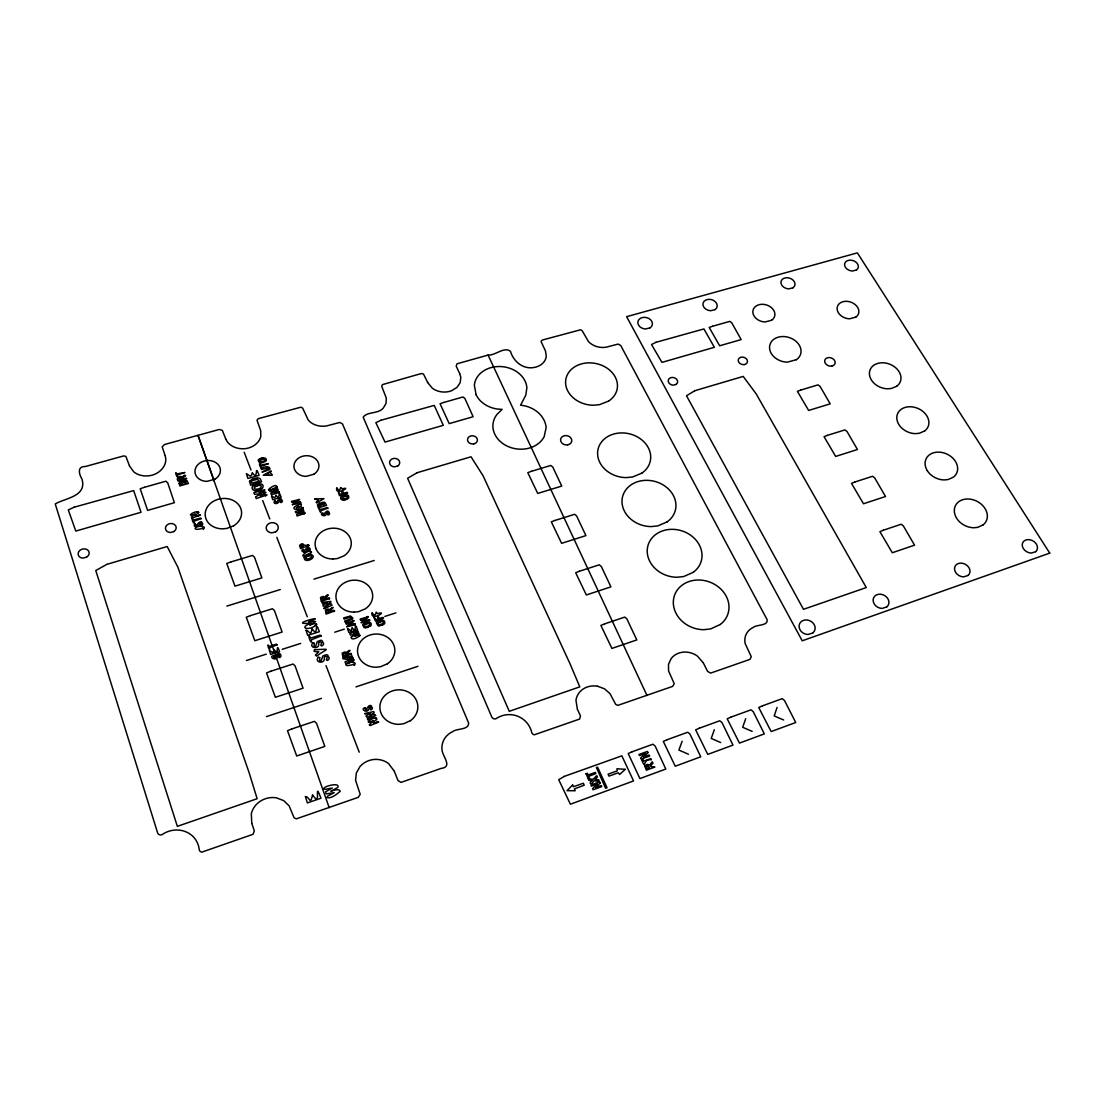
<?xml version="1.0" encoding="UTF-8"?>
<svg xmlns="http://www.w3.org/2000/svg" width="1105" height="1105" viewBox="0 0 1105 1105"><rect width="100%" height="100%" fill="white"/><g stroke="black" fill="none" stroke-linecap="round" stroke-linejoin="round"><path stroke-width="1.5" d="M316.707 624.325C310.837 631.121 296.789 628.676 311.016 623.082C284.04 625.623 332.301 613.054 308.585 621.88L315.657 621.507L309.897 625.402C310.698 623.344 319.759 622.944 315.326 625.471M305.091 513.217L297.148 515.994L296.623 514.668L300.974 512.319L295.891 512.761L295.27 511.546L303.226 509.17L303.364 510.234L299.22 511.477L304.151 511.104L300.173 513.922L304.828 512.775L304.096 514.018M279.303 492.153L271.443 494.874L270.863 493.548L275.214 491.255L270.145 491.67L269.523 490.482L277.479 488.134L277.604 489.197L273.474 490.413L278.391 490.054L274.399 492.83L279.04 491.711L278.294 492.927M266.844 494.943L256.236 498.576L255.573 496.822L261.402 493.755L254.633 494.322L253.819 492.72L264.744 489.736L264.606 491.007L259.081 492.637L265.891 492.36L260.297 495.855C261.029 494.032 269.8 493.673 265.504 495.979M369.36 724.714L373.449 720.626C359.926 726.427 377.288 713.554 376.791 719.59C363.918 727.491 390.742 717.338 371.487 725.004C370.838 726.206 369.111 724.866 369.429 724.935M361.183 622.502L365.147 618.717L360.755 620.112L360.133 619.062L368.407 616.728L364.719 620.955L369.098 619.574L369.705 620.623L361.28 622.764M346.749 626.618L350.741 622.819L346.238 624.215L345.713 623.165L354.014 620.817L350.299 625.071L354.691 623.662L355.313 624.739L346.818 626.853M364.843 713.498L373.78 711.551L374.153 713.001L369.774 715.308L374.927 714.631L375.728 715.488L367.744 719.894L367.357 718.623L371.763 716.372L366.791 717.117L365.99 716.012L370.437 713.402L364.982 713.954M303.032 507.775L302.742 508.314M271.264 471.407C268.142 472.899 272.811 474.059 272.244 475.191M323.765 608.247L328.365 605.623L323.254 606.217L322.922 605.043L327.135 602.86L322.522 603.592L321.956 602.501L330.809 601.355L330.74 602.515L326.458 604.628L331.459 604.034L331.983 605.305L323.986 608.675M292.397 504.584L296.32 501.131L292.038 502.374L291.458 501.408L299.621 499.446L295.85 503.189L300.118 501.946L300.698 502.927L292.438 504.736M351.57 654.022L342.895 657.254L342.191 653.069L344.732 651.95L346.473 652.668L349.995 650.389L347.067 653.884A9.393 8.343 -4.3 0 0 347.246 654.353L350.851 653.317L351.128 654.602M334.663 610.982L326.086 614.09L325.409 610.029L327.923 608.966L329.649 609.656L333.13 607.46L330.215 610.83A8.757 7.638 -4.1 0 0 330.395 611.3L333.959 610.305L334.235 611.548M329.732 598.44L321.182 601.521L320.519 597.487L323.019 596.424L324.732 597.114L328.213 594.946L325.312 598.288A8.73 7.583 -4.1 0 0 325.478 598.744L329.028 597.764L329.304 599.007M191.828 518.121L191.441 517.085L195.433 513.977C183.913 518.356 195.557 509.336 198.955 512.54C186.165 521.45 213.113 509.999 192.146 518.121M365.354 707.904C365.023 713.941 367.661 705.018 370.258 705.432A2.763 2.5 -5.2 0 1 371.197 705.791L372.413 708.084A3.467 3.135 -5.3 0 1 372.123 708.968L371.805 709.382A11.52 10.401 -5.4 0 1 371.391 709.7C368.614 710.432 372.468 706.717 369.802 706.786A1.492 1.354 -5.2 0 0 369.153 706.965C369.125 715.391 358.807 708.733 365.313 707.725M322.978 513.217C322.674 518.604 325.188 510.565 327.619 511.118A2.583 2.182 -2.5 0 1 328.503 511.449L329.594 513.466A3.26 2.749 -2.5 0 1 329.318 514.226L329.083 514.529A10.511 8.826 -2.6 0 1 328.627 514.861C326.003 515.565 329.649 512.306 327.163 512.292A1.395 1.174 -2.5 0 0 326.569 512.444C326.458 519.157 317.895 513.673 322.95 513.065M303.474 549.558C303.005 555 305.836 546.906 308.212 547.389A2.624 2.238 -4.3 0 1 309.096 547.721L309.593 548.108A2.348 2.003 -4.3 0 1 310.077 548.84L310.201 549.793A3.315 2.818 -4.4 0 1 309.911 550.58L309.607 550.953A10.967 9.323 -4.4 0 1 309.207 551.229C306.513 551.975 310.27 548.605 307.743 548.591A1.423 1.216 -4.3 0 0 307.135 548.757C306.997 555.635 298.309 550.041 303.447 549.392M273.888 655.748C273.363 661.605 276.333 652.917 278.861 653.359A2.749 2.417 -9.5 0 1 279.772 653.718L280.297 654.119A2.459 2.155 -9.5 0 1 280.781 654.906L280.905 655.942A3.467 3.039 -9.5 0 1 280.587 656.798L280.269 657.199A11.589 10.152 -9.5 0 1 279.841 657.503C277.037 658.276 281.002 654.699 278.35 654.671A1.492 1.312 -9.5 0 0 277.714 654.851C277.424 663.083 267.382 656.411 273.86 655.569M181.911 477.139L185.64 475.426L182.422 478.216A8.868 7.238 -7.6 0 0 182.574 478.645L186.745 478.41L178.237 481.172C175.308 478.465 179.59 474.943 181.924 477.125M371.888 613.137C370.949 622.046 389.167 609.767 377.496 613.745C374.899 609.117 377.081 615.913 373.891 614.988L372.192 612.778M274.662 500.385L275.476 501.297M194.894 523.342C197.381 528.922 196.11 523.01 200.82 521.657A2.666 2.21 -8.6 0 1 201.704 521.988L202.74 524.032A3.356 2.776 -8.6 0 1 202.408 524.82L202.091 525.179A11.078 9.171 -8.6 0 1 201.676 525.455C198.997 526.118 202.837 522.831 200.309 522.845A1.437 1.202 -8.6 0 0 199.687 522.996C199.936 527.251 191.952 528.231 194.784 523.411M777.077 707.421L774.204 715.93L783.638 719.977M745.695 718.692L742.698 727.297L752.16 731.372M714.327 729.728L711.219 738.43L720.709 742.546M682.144 741.289L678.898 750.074L688.443 754.232M275.297 501.435C276.941 505.841 277.424 497.512 280.463 498.728A2.597 2.169 -4.5 0 1 281.333 499.046L282.41 501.048A3.274 2.721 -4.5 0 1 282.12 501.808L281.803 502.167A10.884 9.047 -4.6 0 1 281.402 502.444C278.722 503.12 282.507 499.93 279.993 499.888A1.409 1.174 -4.5 0 0 279.385 500.04C279.731 504.212 271.94 505.137 274.593 500.427M342.011 491.932L342.509 493.604L340.174 494.308L338.434 492.347L339.428 495.62L347.661 493.189L347.081 492.305L343.669 493.203L342.094 491.822L343.047 491.766M318.337 657.282L319.884 657.599L319.552 660.5L321.182 660.721L322.84 655.997L326.445 654.685A3.619 3.204 -6.6 0 1 327.674 655.154L329.221 658.11A4.572 4.047 -6.6 0 1 328.82 659.243L328.392 659.768A15.069 13.288 -6.8 0 1 327.84 660.182A1.423 1.257 -6.6 0 1 327.287 660.417C324.552 660.072 328.972 657.268 326.362 656.481A1.395 1.229 -6.6 0 0 325.809 656.425A1.961 1.74 -6.6 0 0 324.967 656.66A1.727 1.533 -6.6 0 0 324.387 657.144A1.644 1.45 -6.6 0 0 324.166 657.599C326.003 664.367 313.765 662.986 318.281 657.309M312.798 642.792L314.345 643.124L314.013 645.983L315.629 646.204L317.301 641.535L320.878 640.237A3.605 3.177 -6.4 0 1 322.094 640.707L323.641 643.635A4.544 4.006 -6.5 0 1 323.24 644.754L322.922 645.196A15 13.163 -6.6 0 1 322.273 645.679A1.409 1.243 -6.4 0 1 321.707 645.914C319 645.541 323.392 642.806 320.809 642.019A1.395 1.229 -6.4 0 0 320.243 641.95A1.948 1.727 -6.4 0 0 319.4 642.185M275.435 657.378L273.943 657.958M277.231 502.278L275.822 502.775M202.906 528.245C189.715 532.085 195.571 524.019 204.038 527.03A3.702 3.08 -8.7 0 1 204.315 527.789L203.417 529.364L202.616 528.563M353.462 664.547L354.332 665.431L355.175 663.691A3.785 3.37 -5 0 0 354.843 662.862C346.846 659.74 339.981 668.635 353.655 664.312M345.078 661.798C345.202 667.959 361.957 655.61 348.766 660.928C363.365 653.096 337.108 662.959 352.357 656.135C328.019 660.445 359.595 657.903 345.603 661.494M351.183 637.129C351.321 643.207 367.882 631.079 354.829 636.3L359.111 633.345L353.807 633.635L358.061 632.24L358.144 631.19L349.871 633.552L350.382 635.071L355.644 634.546L351.418 636.991M342.412 497.167C340.837 500.358 349.484 498.369 347.108 496.076C342.661 496.407 341.114 497.595 346.583 495.896M373.918 617.515L375.465 621.107L383.601 618.109L382.924 617.377L379.388 618.386L378.311 616.673L377.579 617.212L378.186 618.828L375.769 619.629L374.277 617.336M254.412 487.015C252.437 490.952 262.576 489.073 261.167 485.869C259.164 483.935 251.125 488.576 257.051 485.938M366.86 709.755L365.465 710.183M336.694 488.092C334.856 496.463 353.186 485.523 342.094 488.963C339.511 484.667 341.445 490.841 338.434 490.04L337.025 487.94M304.883 551.229L303.543 551.602M324.373 514.847L323.061 515.206M197.325 525.441L195.972 525.814M346.459 652.668L349.097 650.431M330.547 608.896L332.301 607.46M325.63 596.369L327.342 594.973M312.743 642.834C308.254 648.442 320.409 649.837 318.599 643.124A1.63 1.437 -6.4 0 1 319.373 642.212M364.54 624.67C362.62 627.889 370.493 626.563 369.733 623.911C367.758 622.17 361.832 626.093 367.136 623.648M182.836 476.448L184.632 475.15M259.965 460.081C257.921 463.106 266.374 461.683 264.717 459.224C260.628 459.045 258.432 460.688 264.04 458.948M347.674 498.783L348.047 498.535A2.928 2.459 -1.2 0 0 348.821 497.595C349.498 493.465 343.475 494.75 341.514 496.269A2.666 2.238 -1.4 0 0 340.727 497.278C339.359 502.098 348.793 498.617 346.749 499.211M378.449 622.516C376.073 625.596 383.573 624.726 383.573 622.143C382.233 619.712 375.659 624.021 380.866 621.604M253.791 485.482L253.238 485.813A3.591 2.97 -5.3 0 0 252.133 487.153C251.291 493.396 264.606 490.855 262.976 485.399C261.139 480.896 246.111 488.424 258.929 483.907M383.2 624.684L384.029 624.173A3.053 2.68 -1.6 0 0 384.816 623.137C385.548 618.731 379.25 620.002 377.178 621.77A2.776 2.445 -1.9 0 0 376.377 622.875L378.007 625.706L382.675 624.919M364.222 623.344L363.448 623.8A2.776 2.445 -2.9 0 0 362.633 624.919L364.249 627.751L370.299 626.217A3.053 2.693 -2.6 0 0 371.1 625.168C372.551 618.952 359.18 625.085 367.813 622.184M259.716 458.893L258.943 459.293A2.666 2.182 -4.4 0 0 258.128 460.274L259.578 462.829L265.421 461.517A2.928 2.403 -4.3 0 0 266.222 460.605C267.562 454.956 254.868 460.495 263.183 457.898M314.317 649.795L314.138 651.439L318.779 651.812L315.422 655.003L316.5 656.121A1.409 1.243 -7.1 0 0 317.011 655.9C326.9 648.276 332.425 648.939 314.704 649.726M377.951 621.3L381.888 620.098M260.835 489.446L258.183 490.316M311.127 552.832C311.389 545.649 291.969 563.357 311.541 552.224M276.775 487.277C277.106 480.44 257.81 497.222 277.189 486.697M251.774 823.391L251.332 813.653A20.884 19.103 -19.9 0 1 276.457 797.851L283.681 800.6L289.123 805.849L294.054 817.7L296.237 818.874L358.241 797.354L360.202 794.371L355.589 780.351L356.321 773.03L359.981 766.566A20.125 18.661 -8.2 0 1 388.532 763.541L394.292 771.152M597.474 686.219L604.407 688.76L609.946 693.567L615.665 704.313L617.792 705.391L672.696 686.357L674.216 683.677L668.566 670.928L668.511 664.298L671.232 658.47A18.854 16.616 21.7 0 1 697.241 655.928L703.305 662.862M352.882 660.983L353.918 660.099M358.904 636.356L359.926 635.486M375.161 718.595L376.391 718.264M266.443 716.62L321.403 698.36M355.99 686.882L417.911 666.315M369.401 722.007L368.587 722.117M246.429 660.514L266.277 654.146M334.746 632.198L344.277 629.146M282.176 649.339L300.671 643.414M384.858 616.424L395.894 612.888M345.036 622.115L352.55 619.104A1.906 1.671 -3.6 0 0 352.813 618.04L350.465 615.982L343.683 617.902L344.069 619.104L350.161 617.294L351.362 617.792L350.755 618.924L344.65 621.093L345.906 621.963M352.412 620.927L353.724 620.637M366.805 616.839L367.993 616.535M382.068 625.154L378.822 625.831M368.324 627.198L365.7 627.847M343.337 495.482L345.699 494.833M226.843 606.093L280.269 589.559M313.93 579.144L374.194 560.484M377.123 721.634L378.2 721.855M361.238 619.974L360.451 620.071M307.508 546.423C311.513 543.729 303.654 546.989 302.853 543.84A2.97 2.528 -4.5 0 0 301.444 543.936L299.607 545.359L300.532 548.522L308.93 545.497M307.563 545.11L308.82 545.207M354.291 623.786L355.34 624.007M368.697 619.684L369.733 619.905M197.187 512.237L198.375 511.947M346.155 499.405L343.033 500.013M261.705 469.445C282.894 464.017 247.451 477.443 269.634 469.556A1.823 1.506 -4.3 0 0 269.924 468.617C269.233 464.487 259.095 468.202 261.429 469.473M269.952 489.266L269.233 489.405M263.501 462.373L260.96 462.94M488.065 355.078L457.042 363.794L456.185 366.156L459.694 373.587M299.731 502.043L300.74 502.25M198.872 514.916L199.895 515.123M319.4 503.272L317.439 504.875L318.254 507.858L326.597 505.386L324.787 502.25L322.094 502.388A1.547 1.298 -2.5 0 0 321.569 502.844L319.718 503.217M381.543 621.424L382.468 621.314M256.954 490.606L255.117 490.786M354.042 612.17L358.6 611.673L365.313 608.855A18.384 15.995 -2.8 0 0 370.092 587.777A18.384 15.995 -2.8 0 0 346.583 581.741A18.384 15.995 -2.8 0 0 336.928 601.562A18.315 15.94 -2.8 0 0 341.887 608.109A18.384 15.995 -2.8 0 0 354.014 612.17M332.812 559.02L337.301 558.564L343.931 555.87A18.094 15.415 -2.8 0 0 348.793 535.58A18.094 15.415 -2.8 0 0 325.699 529.654A18.094 15.415 -2.8 0 0 316.044 548.729M301.969 508.438C293.46 511.09 289.565 507.596 301.03 503.852C302.687 505.303 298.032 507.582 302.991 507.623M271.485 475.316L263.266 475.233L271.015 470.965M327.204 797.617C331.127 798.97 337.495 793.735 340.23 791.235C338.296 786.014 321.61 796.595 337.909 787.382C340.271 782.009 324.096 786.125 323.82 788.487M225.765 439.058C229.177 446.834 238.5 449.721 246.401 448.506A18.122 14.683 -4.6 0 0 260.835 436.309L260.642 430.467L257.064 420.411A2.97 2.403 -3.6 0 1 259.316 418.381L300.781 407.22A2.928 2.362 -1.8 0 1 303.032 408.933L308.198 419.969A17.666 14.324 -0.9 0 0 326.666 425.895L339.843 422.455L342.509 423.961L468.603 722.946C469.155 730.267 456.697 728.167 452.498 731.717A19.545 18.094 2.9 0 0 441.986 749.452C442.235 756.373 453.216 766.842 441.171 768.403L401.032 782.395L397.993 780.558L394.402 771.428M427.69 382.579L432.359 388.256A17.183 13.84 4.6 0 0 451.683 390.7L457.014 387.358L460.177 382.689L460.826 377.316L459.735 373.697M323.875 788.68L325.063 789.371L332.274 788.031L325.685 791.76L325.961 793.583A1.478 1.367 -13.9 0 0 326.666 793.832L334.207 792.63L327.508 796.153L327.08 797.396M577.459 709.369L580.457 715.93L579.655 719.037L534.406 734.77A3.163 2.914 11.3 0 1 531.823 732.767C528.149 716.772 509.916 709.355 495.952 718.733C494.418 719.327 492.471 718.609 491.822 717.076L363.172 417.165C367.537 411.281 378.228 414.182 383.242 408.104L386.004 403.491L386.322 398.132L381.708 386.294L382.385 384.637L420.466 373.78A2.832 2.279 3.6 0 1 423.602 374.277L427.663 382.523M703.402 663.069L707.642 671.426L710.626 673.111L749.977 659.367L751.262 656.702L745.143 643.511A18.55 15.953 24.6 0 1 753.085 627.488C756.621 624.339 768.348 626.176 767.091 619.629L620.706 345.478L618.082 344.083L606.231 347.177A16.547 13.025 10.9 0 1 588.495 341.611L582.584 331.431A2.735 2.155 10.1 0 0 580.318 329.843L543.038 339.857A2.763 2.196 8.7 0 0 541.146 341.721L545.497 350.976L546.271 356.349A16.851 13.426 8.2 0 1 534.171 367.468C523.121 369.609 513.466 361.528 510.469 351.335C504.377 346.155 494.943 355.838 488.092 355.064L646.991 695.487M129.451 465.84L133.774 471.904A18.661 15.028 -8.7 0 0 154.369 474.432C161.565 471.586 167.767 463.92 165.225 455.937M577.363 709.161L575.967 700.349A19.144 17.321 16.3 0 1 597.474 686.219M244.177 452.221L251.001 470.012M262.714 500.579L269.772 518.977M276.816 537.334L307.287 616.783M326.003 665.611L359.208 752.187M251.857 823.612L254.316 830.863L253.073 834.289L201.856 852.121A3.508 3.163 -25.8 0 1 199.287 849.925C197.339 831.678 176.745 824.441 161.924 834.703C160.322 835.366 158.153 834.648 157.628 832.908L55.25 503.963C64.877 498.079 87.171 496.711 81.991 479.1C79.035 474.321 76.908 466.186 85.278 466.545L122.683 456.185A3.08 2.472 -9.4 0 1 126.025 456.71L129.396 465.675M225.752 438.989L222.34 430.37L219.26 429.472L164.617 444.486L162.173 446.793L165.142 455.702M214.232 481.2L198.03 435.342L329.193 807.658M476.103 394.734L474.349 385.231A26.396 21.34 7 0 1 500.745 366.556A26.396 21.34 7 0 1 526.878 387.689L525.828 395.107L520.566 405.204C532.734 406.281 544.627 414.582 546.174 427.359L544.199 436.613A26.727 21.948 7.9 0 1 507.223 446.13A26.727 21.948 7.9 0 1 497.126 414.251L502.126 409.375L497.416 409.057A26.506 21.437 7 0 1 484.639 404.292A26.271 21.244 7 0 1 476.103 394.734M927.233 470.578A16.893 13.191 24.9 0 1 931.833 453.423A16.893 13.191 24.9 0 1 953.532 458.879A16.893 13.191 24.9 0 1 953.408 477.167L948.062 479.556L944.195 479.943A16.893 13.191 24.9 0 1 932.841 476.324A16.782 13.108 24.9 0 1 927.261 470.606M332.785 559.02A18.094 15.415 -2.8 0 1 320.892 555.069A18.039 15.36 -2.8 0 1 316.044 548.729M179.107 483.299L179.866 485.938L188.43 483.493L186.759 480.385L184.038 480.509A1.575 1.285 -8 0 0 183.471 480.979L180.226 481.766L179.107 483.299M646.411 766.387L647.254 768.472L649.395 767.685L648.138 765.627L646.411 766.387M322.177 504.073C324.456 508.038 325.284 500.689 322.177 504.073M304.234 557.321C303.336 564.572 318.751 557.334 311.044 554.503C308.613 554.461 305.477 555.083 304.234 557.321M327.881 508.162L320.809 510.731C321.583 516.518 316.845 504.474 320.339 509.571L327.191 507.568L327.881 508.162M321.251 635.9L311.375 639.754C312.439 648.193 305.878 630.693 310.726 638.068L320.298 635.057L321.251 635.9M249.495 481.338L250.683 485.247L261.636 481.835L260.089 478.562L257.645 477.774L252.658 478.852L249.495 481.338M277.231 644.768L269.689 647.696C270.394 654.105 265.614 640.831 269.219 646.411L276.512 644.132L277.231 644.768M644.781 766.041L646.37 770.185L654.851 767.091C651.425 765.903 648 768.251 652.972 763.223L652.323 761.759L649.602 765.047L646.977 764.329L644.781 766.041M268.253 463.769L261.181 466.241C261.83 471.89 257.382 460.15 260.739 465.108L268.253 463.769M184.024 482.181C186.496 486.09 186.938 478.783 184.024 482.181M201.234 518.632L193.872 521.256C194.397 527.168 190.101 514.889 193.444 520.068L200.558 518.038L201.234 518.632M184.659 472.539L177.38 475.053C177.864 480.786 173.706 468.865 176.966 473.907L184.659 472.539M300.919 545.704C301.237 549.019 305.339 544.53 301.817 545.083A2.583 2.196 -4.5 0 0 301.292 545.276L300.919 545.704M314.87 499.018L318.502 500.04L316.113 502.167L316.652 502.941L324 498.617L314.87 499.018M318.613 505.192C318.433 507.955 323.282 504.985 320.229 504.377A2.583 2.169 -2.7 0 0 319.511 504.502A1.782 1.492 -2.7 0 0 318.862 504.861L318.613 505.192M343.254 654.036L343.696 655.61C347.964 656.038 344.884 651.674 343.254 654.036M326.458 610.968L326.887 612.515C331.086 612.957 328.088 608.675 326.458 610.968M180.35 483.299C180.087 486.103 185.032 483.037 182.035 482.498A2.624 2.141 -8.1 0 0 181.303 482.609A1.809 1.478 -8.1 0 0 180.626 482.968L180.405 483.189M321.555 598.427L321.969 599.946C326.155 600.402 323.199 596.134 321.555 598.427M178.748 478.313L179.093 479.722C183.154 480.233 180.433 476.186 178.748 478.313M305.629 557.569C305.173 560.843 313.903 557.569 311.002 555.801A4.337 3.702 -4.5 0 0 310.477 555.691L306.651 556.644A2.113 1.809 -4.6 0 0 306.196 556.92L305.629 557.569M305.436 796.608L307.383 802.921L320.975 798.238C313.281 778.003 322.135 809.661 312.577 794.771C309.925 806.415 309.883 796.484 305.436 796.608M347.564 628.717L348.862 632.543L357.509 629.822C353.227 618.538 357.606 635.568 352.122 627.654C350.907 633.082 350.465 629.698 347.564 628.717M251.305 481.656L251.802 483.258L259.316 481.048L257.355 479.294L252.658 480.495A2.749 2.279 -5.2 0 0 252.064 480.841L251.636 481.186A1.699 1.395 -5.3 0 0 251.305 481.656M306.044 630.251L307.715 635.375L319.345 631.715C313.82 616.645 319.359 639.436 312.163 628.828C310.16 637.226 309.966 630.955 306.044 630.251M269.454 650.569L270.67 654.478L279.565 651.674C275.518 640.14 279.482 657.586 274.123 649.478C272.755 654.934 272.382 651.605 269.454 650.569M271.581 496.131L272.728 499.64L281.14 497.222C277.452 486.891 281.015 502.568 275.988 495.192C275.2 498.783 273.999 497.236 271.581 496.131M246.456 473.893L247.934 478.493L259.095 475.343C254.122 461.71 258.901 482.36 252.313 472.678C250.586 478.962 250.048 475.109 246.456 473.893M596.465 767.616L605.609 788.279L607.046 787.755L597.612 767.202L596.465 767.616M647.958 752.546L643.607 756.966L649.105 754.977L649.63 756.069L641.162 759.135L640.638 758.016L645.127 753.541L639.464 755.544L638.966 754.494L647.42 751.414L647.958 752.546M600.112 783.017L595.609 787.561L601.244 785.489L601.755 786.622L593.081 789.771L592.57 788.639L597.211 784.025L591.424 786.097L590.94 785.02L599.587 781.857L600.112 783.017M592.1 780.503C587.929 783.183 591.562 785.959 593.772 780.834L599.283 781.18L598.62 779.729L595.029 779.481L597.404 777.036L596.769 775.655L593.247 779.246L588.192 778.942L588.965 780.351L592.1 780.503M572.625 784.937L567.031 790.655L575.208 790.752L574.407 788.929L584.213 785.213L583.33 783.252L573.426 786.746L572.625 784.937M625.237 769.342L619.587 774.481L618.165 772.782L608.979 776.138L608.095 774.191L617.267 770.834L616.935 768.748L625.237 769.342M641.715 759.881C646.411 771.235 641.95 758.265 651.398 759.784L650.831 758.596L643.773 761.124L642.986 759.439L641.715 759.881M586.051 773.735L588.15 778.514L589.476 778.017L588.716 776.318L595.844 773.624L595.305 772.423L588.109 774.992L587.335 773.279L586.051 773.735M694.838 390.7L686.523 395.77L803.487 609.325L866.279 587.556L756.221 393.933L743.195 376.418L694.838 390.7M564.158 776.442L558.716 779.702L570.401 804.219L633.538 780.931L621.853 755.834L564.158 776.442M417.179 472.691L407.607 478.285L509.267 711.302L579.793 686.868L570.028 663.774L483.078 475.785L471.034 456.793L417.179 472.691M106.854 564.351L95.776 570.539L177.353 826.36L257.134 798.708L249.316 773.279L177.905 567.238L167.187 546.519L106.854 564.351M298.806 506.422L296.306 507.761L299.22 507.485L298.806 506.422M268.363 473.327L265.863 474.639L268.764 474.377L268.363 473.327M655.983 342.301L651.508 344.498L661.95 362.385L714.355 347.315L703.926 328.945L655.983 342.301M1035.62 551.699L1031.393 553.066A8.025 6.271 29.4 0 1 1022.249 544.268A8.025 6.271 29.4 0 1 1032.885 540.842A8.025 6.271 29.4 0 1 1035.647 551.699M380.935 420.245L375.852 422.676L385.023 442.083L443.312 425.315L434.224 405.411L380.935 420.245M967.994 575.47L963.657 576.879A8.094 6.492 28.6 0 1 954.568 567.887A8.094 6.492 28.6 0 1 965.494 564.365A8.094 6.492 28.6 0 1 968.021 575.47M886.735 606.921L882.246 608.385A8.191 6.768 27.5 0 1 876.762 606.604A8.149 6.727 27.5 0 1 874.11 603.717A8.191 6.768 27.5 0 1 876.527 594.891A8.191 6.768 27.5 0 1 887.053 597.57A8.191 6.768 27.5 0 1 886.763 606.921M812.783 632.972L808.156 634.463A8.274 7.017 25.9 0 1 802.617 632.654A8.218 6.975 25.9 0 1 799.992 629.698A8.274 7.017 25.9 0 1 802.7 620.651A8.274 7.017 25.9 0 1 813.363 623.372A8.274 7.017 25.9 0 1 812.81 632.958M983.119 524.861L977.773 527.347L973.864 527.762A17.238 13.564 27 0 1 962.317 524.06A17.128 13.467 27 0 1 956.585 518.148A17.238 13.564 27 0 1 961.019 500.358A17.238 13.564 27 0 1 983.077 505.924A17.238 13.564 27 0 1 983.174 524.847M74.104 507.223L68.289 509.902L75.803 531.063L141.039 512.292L133.664 490.606L74.104 507.223M720.239 624.505L710.653 628.911L703.871 629.698A28.357 24.421 20.1 0 1 684.699 623.372A28.177 24.255 20.1 0 1 675.956 613.178A28.274 24.338 20.1 0 1 686.73 582.446A28.274 24.338 20.1 0 1 723.319 591.797A28.274 24.338 20.1 0 1 720.239 624.491M410.438 720.681L403.546 723.775L398.85 724.341A19.047 17.307 -2.6 0 1 386.225 720.073A18.992 17.252 -2.6 0 1 385.493 694.935A18.992 17.252 -2.6 0 1 413.16 695.625A18.992 17.252 -2.6 0 1 410.425 720.667M699.506 728.14L695.667 729.852L707.766 754.397L732.96 745.102L722.021 722.629L719.797 720.764L699.506 728.14M730.985 717.104L727.201 718.803L739.452 743.099L764.342 733.913L753.237 711.661L751.013 709.824L730.985 717.104M762.478 705.833L758.734 707.518L771.166 731.579L795.724 722.504L784.481 700.473L782.257 698.65L762.478 705.833M632.143 751.759L628.193 753.527L639.905 778.583L665.79 769.039L655.182 746.096L652.972 744.204L632.143 751.759M667.213 739.687L663.318 741.427L675.238 766.221L700.763 756.801L689.976 734.107L687.766 732.228L667.213 739.687M693.222 572.321L683.733 576.534L677.047 577.266A27.818 23.633 17.3 0 1 658.235 571.092A27.749 23.564 17.3 0 1 653.677 536.201A27.749 23.564 17.3 0 1 693.553 537.569A27.749 23.564 17.3 0 1 693.222 572.321M387.468 663.76L380.659 666.702L376.045 667.24A18.688 16.603 -2.8 0 1 363.669 663.083A18.619 16.547 -2.8 0 1 358.559 656.301A18.688 16.603 -2.8 0 1 368.214 635.693A18.688 16.603 -2.8 0 1 392.151 641.867A18.688 16.603 -2.8 0 1 387.454 663.746M924.54 431.005L919.277 433.284L915.465 433.643A16.561 12.818 22.9 0 1 896.942 415.922A16.561 12.818 22.9 0 1 919.733 409.306A16.561 12.818 22.9 0 1 924.595 431.005M667.116 521.891L657.724 525.925L651.135 526.602A27.252 22.818 14.9 0 1 632.668 520.593A27.155 22.735 14.9 0 1 624.353 511.021A27.252 22.818 14.9 0 1 635.389 482.512A27.252 22.818 14.9 0 1 670.721 491.49A27.252 22.818 14.9 0 1 667.116 521.891M883.282 530.248L879.912 531.671L892.301 552.749L914.539 545.152L903.31 525.856L901.197 524.226L883.282 530.248M896.625 386.28L891.417 388.463L887.647 388.808A16.244 12.459 21.2 0 1 876.679 385.341A16.147 12.39 21.2 0 1 871.375 379.954A16.244 12.459 21.2 0 1 876.196 363.932A16.244 12.459 21.2 0 1 897.177 369.194A16.244 12.459 21.2 0 1 896.666 386.28M641.867 473.133L632.585 476.987L626.079 477.609A26.865 22.141 13 0 1 607.93 471.738A26.782 22.086 13 0 1 604.145 439.182A26.782 22.086 13 0 1 642.82 440.757A26.782 22.086 13 0 1 641.867 473.12M604.697 623.842L600.885 625.416L611.908 648.428L636.812 639.933L626.853 618.855L624.753 617.101L604.697 623.842M291.844 728.941L287.521 730.709L296.706 756L324.801 746.414L316.513 723.264L314.442 721.358L291.844 728.941M854.842 482.015L851.513 483.368L863.488 503.756L885.506 496.518L874.649 477.83L872.577 476.269L854.842 482.015M796.387 359.705L787.257 362.164A16.064 12.445 17.7 0 1 769.798 345.202A16.064 12.445 17.7 0 1 792.672 339.028A16.064 12.445 17.7 0 1 796.387 359.691M579.448 571.23L575.691 572.749L586.327 594.973L610.927 586.865L601.313 566.52L599.255 564.821L579.448 571.23M676.108 384.416L673.332 385.162A4.779 3.812 14.2 0 1 668.318 380.051A4.779 3.812 14.2 0 1 675.293 378.172A4.779 3.812 14.2 0 1 676.108 384.416M855.809 317.135L849.565 318.793A11.188 8.439 18.9 0 1 842.01 316.417A11.161 8.426 18.9 0 1 839.261 303.668A11.161 8.426 18.9 0 1 855.077 304.483A11.161 8.426 18.9 0 1 855.809 317.135M270.78 671.246L266.526 672.931L275.366 697.296L303.06 688.18L295.076 665.887L293.06 664.022L270.78 671.246M275.711 531.795L271.982 532.831A6.064 5.097 -5.5 0 1 266.54 526.146A6.064 5.097 -5.5 0 1 275.905 523.563A6.064 5.097 -5.5 0 1 275.711 531.795M608.62 401.087L599.49 404.679L593.123 405.245A26.119 20.995 10.9 0 1 575.47 399.582A26.023 20.926 10.9 0 1 567.666 390.756A26.119 20.995 10.9 0 1 578.882 364.747A26.119 20.995 10.9 0 1 612.736 373.283A26.119 20.995 10.9 0 1 608.606 401.074M827.369 435.384L824.068 436.682L835.67 456.434L857.452 449.514L846.955 431.433L844.924 429.9L827.369 435.384M233.68 525.773L226.912 528.411L222.381 528.853A18.26 15.152 -7.3 0 1 210.558 524.93A18.191 15.111 -7.3 0 1 205.931 518.659A18.26 15.152 -7.3 0 1 216.4 499.874A18.26 15.152 -7.3 0 1 239.384 505.759A18.26 15.152 -7.3 0 1 233.68 525.773M397.703 465.992L394.623 466.821A5.069 4.213 1.7 0 1 391.267 465.73A5.055 4.199 1.7 0 1 390.438 464.943A5.069 4.213 1.7 0 1 391.695 459.141A5.069 4.213 1.7 0 1 398.725 460.15A5.069 4.213 1.7 0 1 397.703 465.992M771.552 320.284L765.143 321.956A11.216 8.591 16.4 0 1 757.56 319.566A11.174 8.564 16.4 0 1 753.997 315.892A11.216 8.591 16.4 0 1 757.947 305.063A11.216 8.591 16.4 0 1 772.519 308.696A11.216 8.591 16.4 0 1 771.552 320.284M555.055 520.414L551.34 521.85L561.616 543.329L585.912 535.607L576.63 515.952L574.628 514.295L555.055 520.414M173.775 531.588L170.432 532.5A5.415 4.475 -9.8 0 1 165.805 526.602A5.415 4.475 -9.8 0 1 174.217 524.336A5.415 4.475 -9.8 0 1 173.775 531.602M856.416 270.007L852.452 271.029A7.086 5.249 18.2 0 1 844.621 263.75A7.086 5.249 18.2 0 1 854.566 261.208A7.086 5.249 18.2 0 1 856.416 270.007M86.563 557.141L83.11 558.08A5.594 4.572 -13.7 0 1 79.615 556.906A5.553 4.544 -13.7 0 1 78.814 556.064A5.566 4.558 -13.7 0 1 80.914 549.682A5.566 4.558 -13.7 0 1 88.4 550.746A5.566 4.558 -13.7 0 1 86.563 557.141M792.92 287.811L788.846 288.847A7.155 5.401 16.7 0 1 784.011 287.328A7.127 5.387 16.7 0 1 781.718 285.021A7.155 5.401 16.7 0 1 784.149 278.198A7.155 5.401 16.7 0 1 793.459 280.518A7.155 5.401 16.7 0 1 792.907 287.797M313.751 474.307L306.057 476.365A12.542 10.359 -2.6 0 1 297.867 473.672A12.5 10.332 -2.6 0 1 297.894 458.603A12.5 10.332 -2.6 0 1 316.085 459.321A12.5 10.332 -2.6 0 1 313.751 474.307M714.963 309.649L710.764 310.726A7.252 5.58 14.6 0 1 703.056 303.143A7.252 5.58 14.6 0 1 713.581 300.45A7.252 5.58 14.6 0 1 714.963 309.649M250.476 615.609L246.277 617.225L254.813 640.72L282.107 632.046L274.413 610.54L272.438 608.745L250.476 615.609M649.989 327.854L645.693 328.959A7.348 5.732 12.5 0 1 640.748 327.398A7.321 5.718 12.5 0 1 639.464 326.307A7.348 5.732 12.5 0 1 640.458 318.309A7.348 5.732 12.5 0 1 650.638 319.815A7.348 5.732 12.5 0 1 649.989 327.854M214.812 479.294L206.911 481.379A12.763 10.415 -6.8 0 1 195.792 467.65A12.763 10.415 -6.8 0 1 215.599 462.443A12.763 10.415 -6.8 0 1 214.812 479.294M800.683 390.093L797.409 391.336L808.639 410.452L830.2 403.85L820.034 386.336L818.045 384.858L800.683 390.093M531.477 471.283L527.789 472.664L537.734 493.424L561.741 486.076L552.776 467.056L550.801 465.454L531.477 471.283M230.89 561.948L226.746 563.481L234.978 586.147L261.885 577.901L254.468 557.155L252.534 555.414L230.89 561.948M1049.75 553.122L802.216 640.803L626.632 316.665L857.37 252.879L1049.75 553.122M712.476 326.279L709.203 327.453L719.645 345.782L741.179 339.594L731.745 322.784L729.839 321.362L712.476 326.279M443.74 402.455L440.066 403.739L449.196 423.616L473.133 416.723L464.915 398.518L463.023 396.985L443.74 402.455M144.341 487.319L140.197 488.755L147.628 510.399L174.397 502.692L167.725 482.871L165.874 481.214L144.341 487.319M473.783 443.879L472.567 443.989A4.973 4.102 5.6 0 1 467.926 438.05A4.973 4.102 5.6 0 1 476.227 437.304A4.973 4.102 5.6 0 1 473.783 443.879M567.832 444.79L566.464 444.914A5.636 4.641 10.2 0 1 562.694 443.699A5.608 4.627 10.2 0 1 561.727 442.829A5.636 4.641 10.2 0 1 563.315 436.074A5.636 4.641 10.2 0 1 571.299 438.644A5.636 4.641 10.2 0 1 567.832 444.79M744.466 364.567L743.347 364.65A4.724 3.702 16.4 0 1 738.458 359.166A4.724 3.702 16.4 0 1 746.082 358.531A4.724 3.702 16.4 0 1 744.466 364.567M831.899 366.031L830.642 366.142A5.387 4.158 19.3 0 1 827.01 364.995A5.373 4.144 19.3 0 1 826.195 358.352A5.373 4.144 19.3 0 1 834.289 360.078A5.373 4.144 19.3 0 1 831.899 366.031"/></g></svg>
